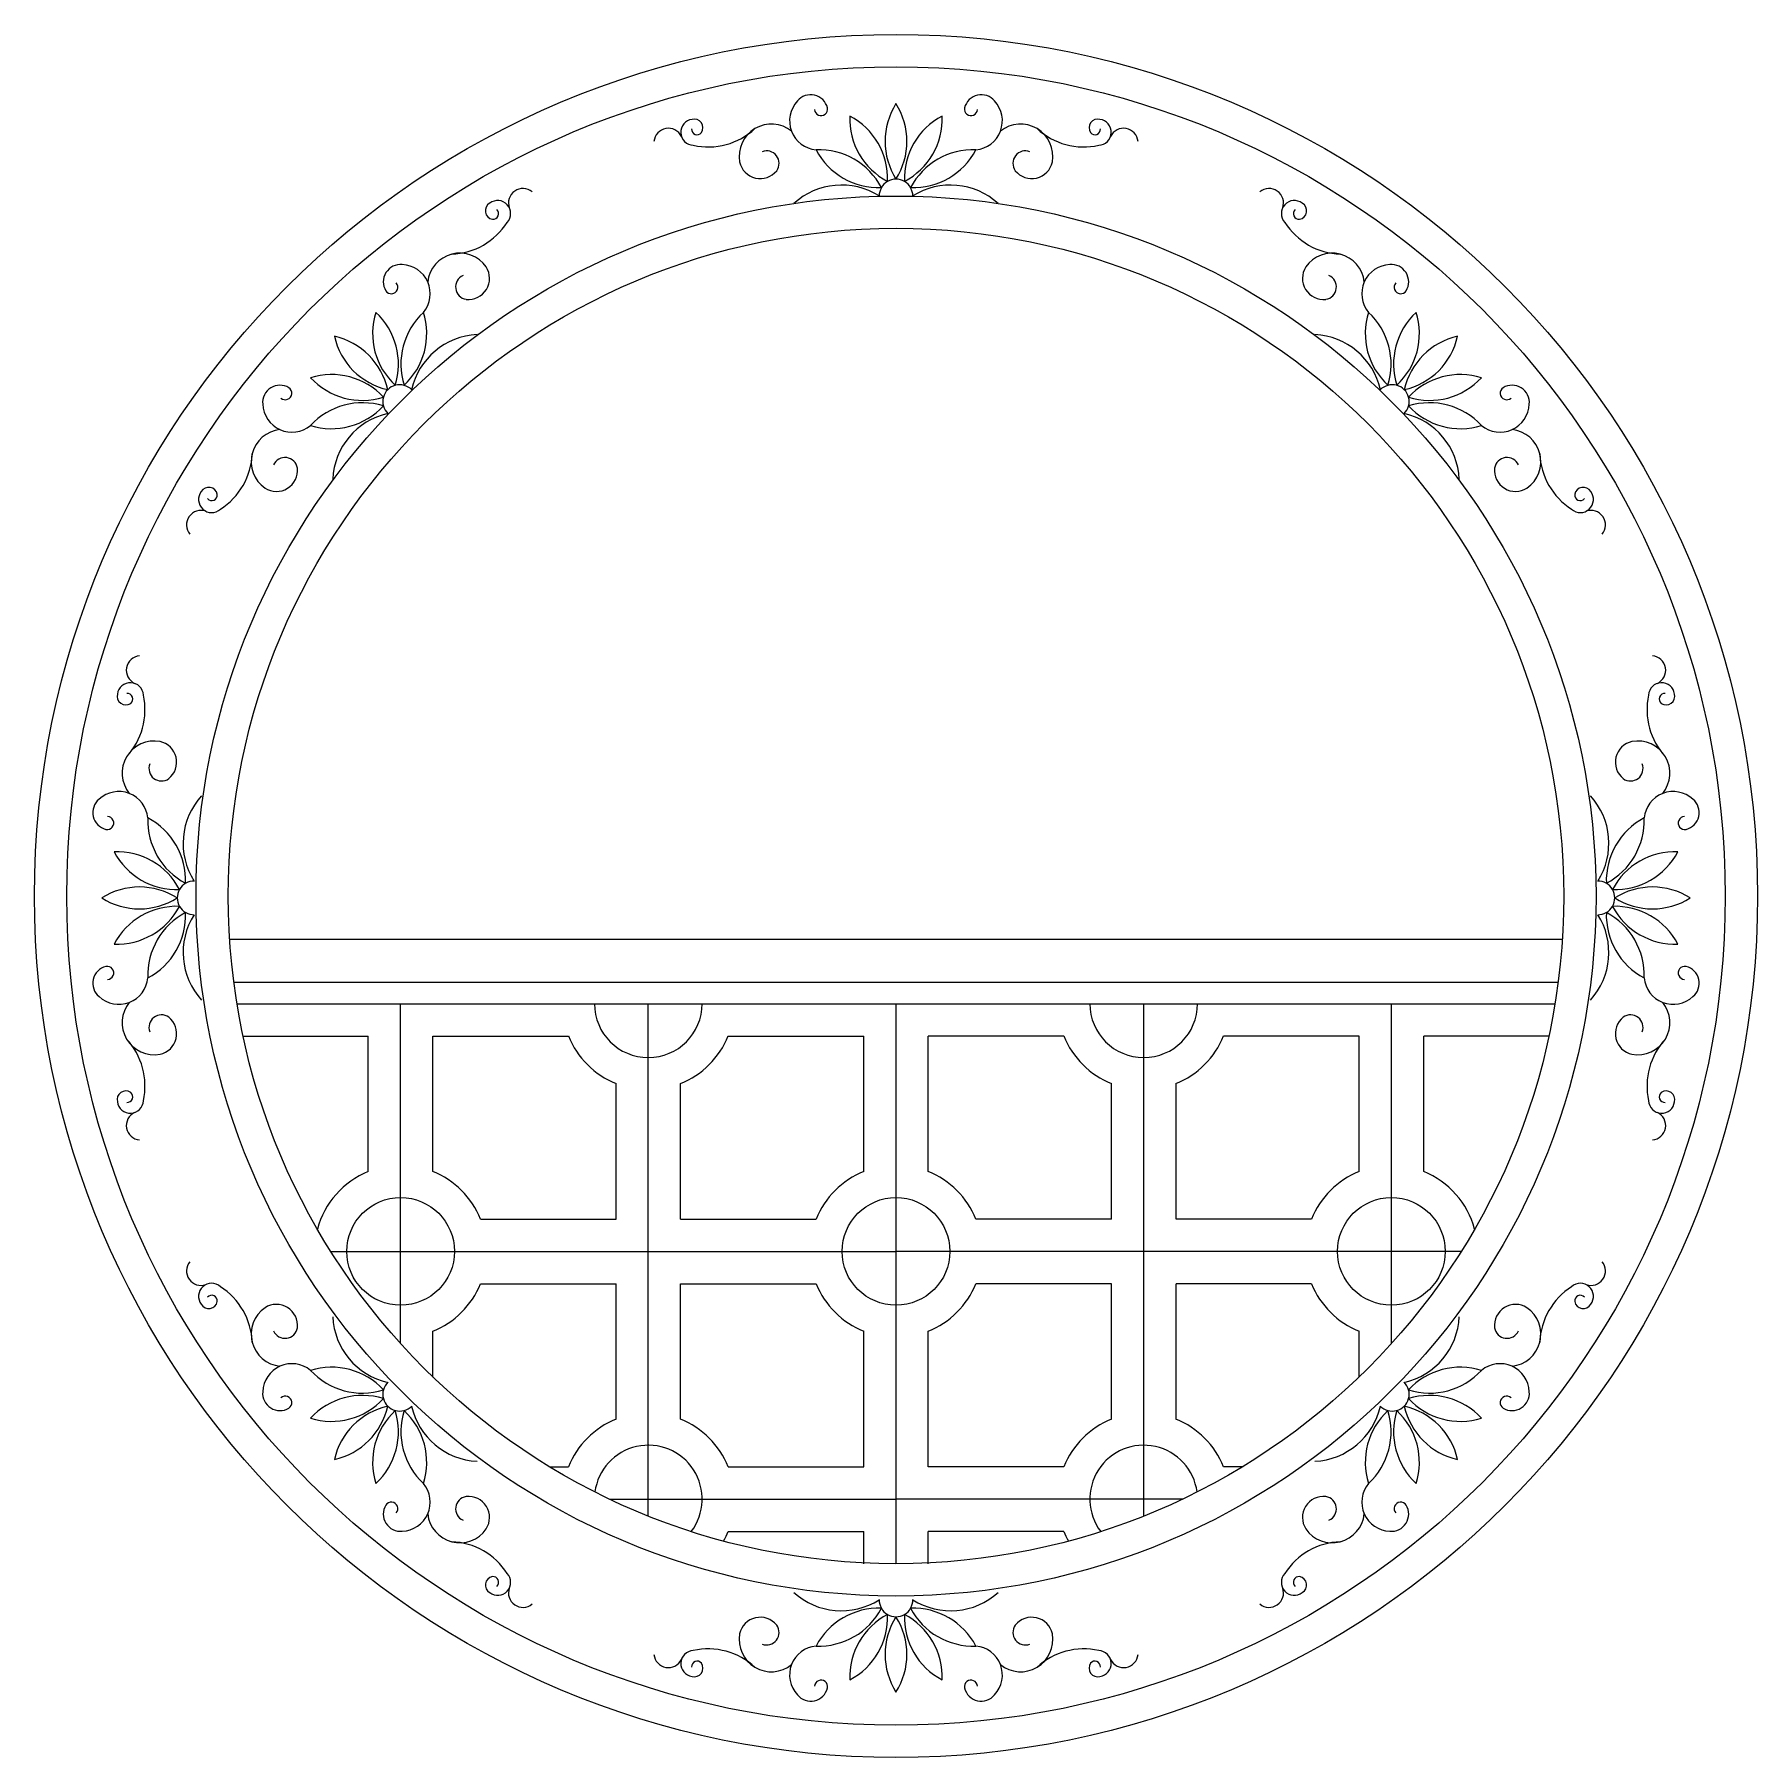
# Model space of a CAD drawing. Header units: metres. Extents: x 319 to 1919, y 4227 to 5827.
import ezdxf

# ---------------------------------------------------------------- set-up
doc = ezdxf.new("R2010")
doc.units = ezdxf.units.M
for name, color, linetype in [('3', 3, 'Continuous'), ('4', 4, 'Continuous'), ('7', 7, 'Continuous')]:
    doc.layers.add(name, color=color, linetype=linetype)

msp = doc.modelspace()

# ---------------------------------------------------------------- linework, layer by layer
at = {"layer": '3'}
for p, q in [((504.54, 4946.59), (1734.17, 4946.59)), ((659.36, 4610.9), (659.36, 4926.59)), ((889.36, 4450.83), (889.36, 4926.59)), ((1119.36, 4406.59), (1119.36, 4926.59)), ((1349.36, 4450.83), (1349.36, 4926.59)), ((1579.36, 4610.9), (1579.36, 4926.59)), ((594.48, 4696.59), (1119.36, 4696.59)), ((1644.24, 4696.59), (1119.36, 4696.59)), ((853.28, 4466.59), (1119.36, 4466.59)), ((1385.44, 4466.59), (1119.36, 4466.59))]:
    msp.add_line(p, q, dxfattribs=at)
for centre in [(659.36, 4696.59), (1119.36, 4696.59), (1579.36, 4696.59)]:
    msp.add_circle(centre, 50, dxfattribs=at)
for centre, radius, start, end in [((1174.81, 5727.29), 65.6, 147.71, 212.29), ((1063.9, 5727.29), 65.6, 327.71, 32.29), ((1142.04, 5748.22), 65.6, 177.71, 242.29), ((1045.98, 5692.77), 65.6, 357.71, 62.29), ((1192.73, 5692.77), 65.6, 117.71, 182.29), ((1096.68, 5748.22), 65.6, 297.71, 2.29), ((1103.18, 5749.97), 65.6, 207.71, 272.29), ((1047.73, 5653.91), 65.6, 27.71, 92.29), ((1190.99, 5653.91), 65.6, 87.71, 152.29), ((1135.53, 5749.97), 65.6, 267.71, 332.29), ((1068.66, 5621.14), 65.6, 57.71, 132.34), ((1119.36, 5676.59), 15.65, 359.31, 180.69), ((1170.05, 5621.14), 65.6, 47.66, 122.29), ((698.92, 5549.01), 65.6, 162.71, 227.29), ((591.78, 5520.3), 65.6, 342.71, 47.29), ((725.16, 5520.3), 65.6, 132.71, 197.29), ((618.03, 5549.01), 65.6, 312.71, 17.29), ((1620.69, 5549.01), 65.6, 162.71, 227.29), ((1513.56, 5520.3), 65.6, 342.71, 47.29), ((1646.93, 5520.3), 65.6, 132.71, 197.29), ((1539.8, 5549.01), 65.6, 312.71, 17.29), ((583.41, 5482.32), 65.6, 12.71, 77.29), ((661.84, 5560.75), 65.6, 192.71, 257.29), ((733.53, 5482.32), 65.6, 92.66, 167.29), ((1505.18, 5482.32), 65.6, 12.71, 87.34), ((1576.88, 5560.75), 65.6, 282.71, 347.29), ((1655.3, 5482.32), 65.6, 102.71, 167.29), ((595.15, 5445.24), 65.6, 42.71, 107.29), ((623.86, 5552.38), 65.6, 222.71, 287.29), ((1614.86, 5552.38), 65.6, 252.71, 317.29), ((1643.57, 5445.24), 65.6, 72.71, 137.29), ((658.47, 5485.69), 15.65, 44.31, 225.69), ((1580.24, 5485.69), 15.65, 314.31, 135.69), ((595.15, 5526.13), 65.6, 252.71, 317.29), ((623.86, 5419), 65.6, 72.71, 137.29), ((661.84, 5410.63), 65.6, 102.71, 177.34), ((1576.88, 5410.63), 65.6, 2.66, 77.29), ((1614.86, 5419), 65.6, 42.71, 107.29), ((1643.57, 5526.13), 65.6, 222.71, 287.29), ((523.02, 5075.5), 65.6, 137.66, 212.29), ((1715.69, 5075.5), 65.6, 327.71, 42.34), ((490.25, 5096.43), 65.6, 177.71, 242.29), ((394.19, 5040.98), 65.6, 357.71, 62.29), ((1844.52, 5040.98), 65.6, 117.71, 182.29), ((1748.47, 5096.43), 65.6, 297.71, 2.29), ((395.93, 5002.12), 65.6, 27.71, 92.29), ((451.39, 5098.18), 65.6, 207.71, 272.29), ((1842.78, 5002.12), 65.6, 87.71, 152.29), ((1787.32, 5098.18), 65.6, 267.71, 332.29), ((467.57, 5024.8), 15.65, 89.31, 270.69), ((1771.15, 5024.8), 15.65, 269.31, 90.69), ((416.87, 4969.35), 65.6, 57.71, 122.29), ((416.87, 5080.26), 65.6, 237.71, 302.29), ((1821.84, 4969.35), 65.6, 57.71, 122.29), ((1821.84, 5080.26), 65.6, 237.71, 302.29), ((451.39, 4951.43), 65.6, 87.71, 152.29), ((395.93, 5047.48), 65.6, 267.71, 332.29), ((490.25, 4953.17), 65.6, 117.71, 182.29), ((394.19, 5008.63), 65.6, 297.71, 2.29), ((523.02, 4974.11), 65.6, 147.71, 222.34), ((1715.69, 4974.11), 65.6, 317.66, 32.29), ((1844.52, 5008.63), 65.6, 177.71, 242.29), ((1748.47, 4953.17), 65.6, 357.71, 62.29), ((1787.32, 4951.43), 65.6, 27.71, 92.29), ((1842.78, 5047.48), 65.6, 207.71, 272.29), ((889.36, 4926.59), 50, 180, 0), ((1349.36, 4926.59), 50, 180, 0), ((661.84, 4638.98), 65.6, 182.66, 257.29), ((1576.88, 4638.98), 65.6, 282.71, 357.34), ((595.15, 4523.47), 65.6, 42.71, 107.29), ((623.86, 4630.6), 65.6, 222.71, 287.29), ((1614.86, 4630.6), 65.6, 252.71, 317.29), ((1643.57, 4523.47), 65.6, 72.71, 137.29), ((623.86, 4497.23), 65.6, 72.71, 137.29), ((658.47, 4563.92), 15.65, 134.31, 315.69), ((1580.24, 4563.92), 15.65, 224.31, 45.69), ((1614.86, 4497.23), 65.6, 42.71, 107.29), ((595.15, 4604.36), 65.6, 252.71, 317.29), ((583.41, 4567.28), 65.6, 282.71, 347.29), ((661.84, 4488.85), 65.6, 102.71, 167.29), ((698.92, 4500.59), 65.6, 132.71, 197.29), ((591.78, 4529.3), 65.6, 312.71, 17.29), ((725.16, 4529.3), 65.6, 162.71, 227.29), ((618.03, 4500.59), 65.6, 342.71, 47.29), ((733.53, 4567.28), 65.6, 192.71, 267.34), ((1505.18, 4567.28), 65.6, 272.66, 347.29), ((1620.69, 4500.59), 65.6, 132.71, 197.29), ((1513.56, 4529.3), 65.6, 312.71, 17.29), ((1646.93, 4529.3), 65.6, 162.71, 227.29), ((1539.8, 4500.59), 65.6, 342.71, 47.29), ((1655.3, 4567.28), 65.6, 192.71, 257.29), ((1576.88, 4488.85), 65.6, 12.71, 77.29), ((1643.57, 4604.36), 65.6, 222.71, 287.29), ((889.36, 4466.59), 50, 322.93, 172.41), ((1349.36, 4466.59), 50, 7.59, 217.07), ((1068.66, 4428.47), 65.6, 227.66, 302.29), ((1119.36, 4373.01), 15.65, 179.31, 0.69), ((1170.05, 4428.47), 65.6, 237.71, 312.34), ((1103.18, 4299.64), 65.6, 87.71, 152.29), ((1047.73, 4395.69), 65.6, 267.71, 332.29), ((1142.04, 4301.38), 65.6, 117.71, 182.29), ((1045.98, 4356.83), 65.6, 297.71, 2.29), ((1174.81, 4322.31), 65.6, 147.71, 212.29), ((1063.9, 4322.31), 65.6, 327.71, 32.29), ((1192.73, 4356.83), 65.6, 177.71, 242.29), ((1096.68, 4301.38), 65.6, 357.71, 62.29), ((1135.53, 4299.64), 65.6, 27.71, 92.29), ((1190.99, 4395.69), 65.6, 207.71, 272.29)]:
    msp.add_arc(centre, radius, start, end, dxfattribs=at)
at = {"layer": '4'}
msp.add_line((500.65, 4986.59), (1738.07, 4986.59), dxfattribs=at)
for radius in [800, 620]:
    msp.add_circle((1119.36, 5026.59), radius, dxfattribs=at)
at = {"layer": '7'}
for p, q in [((507.48, 4926.59), (1731.24, 4926.59)), ((513.14, 4896.59), (629.36, 4896.59)), ((629.36, 4770.75), (629.36, 4896.59)), ((689.36, 4770.75), (689.36, 4896.59)), ((689.36, 4896.59), (815.2, 4896.59)), ((963.52, 4896.59), (1089.36, 4896.59)), ((1089.36, 4770.75), (1089.36, 4896.59)), ((1275.2, 4896.59), (1149.36, 4896.59)), ((1149.36, 4770.75), (1149.36, 4896.59)), ((1549.36, 4896.59), (1423.52, 4896.59)), ((1549.36, 4770.75), (1549.36, 4896.59)), ((1725.58, 4896.59), (1609.36, 4896.59)), ((1609.36, 4770.75), (1609.36, 4896.59)), ((859.36, 4726.59), (859.36, 4852.43)), ((919.36, 4726.59), (919.36, 4852.43)), ((1319.36, 4726.59), (1319.36, 4852.43)), ((1379.36, 4726.59), (1379.36, 4852.43)), ((733.52, 4726.59), (859.36, 4726.59)), ((919.36, 4726.59), (1045.2, 4726.59)), ((1319.36, 4726.59), (1193.52, 4726.59)), ((1505.2, 4726.59), (1379.36, 4726.59)), ((733.52, 4666.59), (859.36, 4666.59)), ((859.36, 4540.75), (859.36, 4666.59)), ((919.36, 4540.75), (919.36, 4666.59)), ((919.36, 4666.59), (1045.2, 4666.59)), ((1319.36, 4666.59), (1193.52, 4666.59)), ((1319.36, 4540.75), (1319.36, 4666.59)), ((1379.36, 4540.75), (1379.36, 4666.59)), ((1505.2, 4666.59), (1379.36, 4666.59)), ((689.36, 4579.94), (689.36, 4622.43)), ((1089.36, 4496.59), (1089.36, 4622.43)), ((1149.36, 4496.59), (1149.36, 4622.43)), ((1549.36, 4579.94), (1549.36, 4622.43)), ((797.64, 4496.59), (815.2, 4496.59)), ((963.52, 4496.59), (1089.36, 4496.59)), ((1275.2, 4496.59), (1149.36, 4496.59)), ((1441.07, 4496.59), (1423.52, 4496.59)), ((963.52, 4436.59), (1089.36, 4436.59)), ((1089.36, 4406.59), (1089.36, 4436.59)), ((1149.36, 4406.59), (1149.36, 4436.59)), ((1275.2, 4436.59), (1149.36, 4436.59))]:
    msp.add_line(p, q, dxfattribs=at)
for radius in [770, 650]:
    msp.add_circle((1119.36, 5026.59), radius, dxfattribs=at)
for centre, radius, start, end in [((1047.65, 5746.44), 27.09, 137.29, 264.59), ((1040.12, 5754.6), 16.05, 13.83, 140.46), ((1198.6, 5754.6), 16.05, 39.54, 166.17), ((1191.06, 5746.44), 27.09, 275.41, 42.71), ((931.59, 5735.75), 12.1, 97.5, 267.38), ((932.09, 5739.98), 8.04, 325.7, 105), ((1049.76, 5757.21), 6.06, 183.47, 11.7), ((1188.95, 5757.21), 6.06, 168.3, 356.53), ((1306.63, 5739.98), 8.04, 75, 214.3), ((1307.13, 5735.75), 12.1, 272.62, 82.5), ((908, 5726.06), 13.44, 25.44, 174.95), ((934.66, 5738.65), 5.18, 175.76, 321.8), ((944.85, 5786.12), 63.97, 257.53, 312.83), ((1003.58, 5713.47), 29.91, 51.12, 190.18), ((1235.14, 5713.47), 29.91, 349.82, 128.88), ((1293.87, 5786.12), 63.97, 227.17, 282.47), ((1304.05, 5738.65), 5.18, 218.2, 4.24), ((1330.72, 5726.06), 13.44, 5.05, 154.56), ((999.13, 5706.88), 11.63, 324.25, 110.82), ((1239.58, 5706.88), 11.63, 69.18, 215.75), ((993.29, 5712.37), 19.61, 192.31, 321.21), ((1245.42, 5712.37), 19.61, 218.79, 347.69), ((772.95, 5670.12), 13.44, 50.05, 199.56), ((1465.77, 5670.12), 13.44, 340.44, 129.95), ((746.07, 5662.92), 8.04, 120, 259.3), ((749.42, 5660.29), 12.1, 317.62, 127.5), ((745.19, 5660.17), 5.18, 263.2, 49.24), ((1489.3, 5660.29), 12.1, 52.5, 222.38), ((1493.52, 5660.17), 5.18, 130.76, 276.8), ((1492.64, 5662.92), 8.04, 280.7, 60), ((704.43, 5686.53), 63.97, 272.17, 327.47), ((1534.29, 5686.53), 63.97, 212.53, 267.83), ((714.26, 5593.63), 29.91, 34.82, 173.88), ((1524.45, 5593.63), 29.91, 6.12, 145.18), ((659.34, 5596.88), 16.05, 84.54, 211.17), ((659.79, 5585.78), 27.09, 320.41, 87.71), ((722.06, 5592.12), 11.63, 114.18, 260.75), ((722.32, 5600.12), 19.61, 263.79, 32.69), ((1516.4, 5600.12), 19.61, 147.31, 276.21), ((1516.65, 5592.12), 11.63, 279.25, 65.82), ((1578.93, 5585.78), 27.09, 92.29, 219.59), ((1579.37, 5596.88), 16.05, 328.83, 95.46), ((650.68, 5591.9), 6.06, 213.3, 41.53), ((1588.04, 5591.9), 6.06, 138.47, 326.7), ((547.28, 5484.82), 16.05, 58.83, 185.46), ((552.26, 5493.48), 6.06, 228.47, 56.7), ((1686.46, 5493.48), 6.06, 123.3, 311.53), ((1691.44, 5484.82), 16.05, 354.54, 121.17), ((558.38, 5484.37), 27.09, 182.29, 309.59), ((1680.34, 5484.37), 27.09, 230.41, 357.71), ((550.52, 5429.89), 29.91, 96.12, 235.18), ((1688.19, 5429.89), 29.91, 304.82, 83.88), ((457.63, 5439.73), 63.97, 302.53, 357.83), ((552.04, 5422.09), 11.63, 9.25, 155.82), ((1686.67, 5422.09), 11.63, 24.18, 170.75), ((1781.09, 5439.73), 63.97, 182.17, 237.47), ((544.03, 5421.84), 19.61, 237.31, 6.21), ((1694.68, 5421.84), 19.61, 173.79, 302.69), ((483.87, 5394.74), 12.1, 142.5, 312.38), ((481.24, 5398.09), 8.04, 10.7, 150), ((483.99, 5398.97), 5.18, 220.76, 6.8), ((1754.84, 5394.74), 12.1, 227.62, 37.5), ((1754.72, 5398.97), 5.18, 173.2, 319.24), ((1757.48, 5398.09), 8.04, 30, 169.3), ((474.04, 5371.21), 13.44, 70.44, 219.95), ((1764.68, 5371.21), 13.44, 320.05, 109.56), ((418.1, 5236.16), 13.44, 95.05, 244.56), ((1820.62, 5236.16), 13.44, 295.44, 84.95), ((408.41, 5212.57), 12.1, 2.62, 172.5), ((1830.3, 5212.57), 12.1, 7.5, 177.38), ((404.18, 5212.07), 8.04, 165, 304.3), ((358.04, 5199.31), 63.97, 317.17, 12.47), ((405.51, 5209.5), 5.18, 308.2, 94.24), ((1880.67, 5199.31), 63.97, 167.53, 222.83), ((1833.2, 5209.5), 5.18, 85.76, 231.8), ((1834.53, 5212.07), 8.04, 235.7, 15), ((430.69, 5140.58), 29.91, 79.82, 218.88), ((431.79, 5150.87), 19.61, 308.79, 77.69), ((1806.92, 5150.87), 19.61, 102.31, 231.21), ((1808.03, 5140.58), 29.91, 321.12, 100.18), ((437.28, 5145.03), 11.63, 159.18, 305.75), ((1801.44, 5145.03), 11.63, 234.25, 20.82), ((397.72, 5096.51), 27.09, 5.41, 132.71), ((1841, 5096.51), 27.09, 47.29, 174.59), ((389.56, 5104.04), 16.05, 129.54, 256.17), ((1849.16, 5104.04), 16.05, 283.83, 50.46), ((386.95, 5094.4), 6.06, 258.3, 86.53), ((1851.76, 5094.4), 6.06, 93.47, 281.7), ((389.56, 4945.56), 16.05, 103.83, 230.46), ((386.95, 4955.21), 6.06, 273.47, 101.7), ((1851.76, 4955.21), 6.06, 78.3, 266.53), ((1849.16, 4945.56), 16.05, 309.54, 76.17), ((397.72, 4953.1), 27.09, 227.29, 354.59), ((1841, 4953.1), 27.09, 185.41, 312.71), ((430.69, 4909.02), 29.91, 141.12, 280.18), ((437.28, 4904.58), 11.63, 54.25, 200.82), ((431.79, 4898.74), 19.61, 282.31, 51.21), ((1806.92, 4898.74), 19.61, 128.79, 257.69), ((1801.44, 4904.58), 11.63, 339.18, 125.75), ((1808.03, 4909.02), 29.91, 259.82, 38.88), ((889.36, 4926.59), 80, 202.02, 247.98), ((889.36, 4926.59), 80, 292.02, 337.98), ((1349.36, 4926.59), 80, 202.02, 247.98), ((1349.36, 4926.59), 80, 292.02, 337.98), ((358.04, 4850.29), 63.97, 347.53, 42.83), ((1880.67, 4850.29), 63.97, 137.17, 192.47), ((404.18, 4837.53), 8.04, 55.7, 195), ((408.41, 4837.03), 12.1, 187.5, 357.38), ((405.51, 4840.11), 5.18, 265.76, 51.8), ((1830.3, 4837.03), 12.1, 182.62, 352.5), ((1833.2, 4840.11), 5.18, 128.2, 274.24), ((1834.53, 4837.53), 8.04, 345, 124.3), ((418.1, 4813.44), 13.44, 115.44, 264.95), ((1820.62, 4813.44), 13.44, 275.05, 64.56), ((659.36, 4696.59), 80, 112.02, 165.06), ((659.36, 4696.59), 80, 22.02, 67.98), ((1119.36, 4696.59), 80, 112.02, 157.98), ((1119.36, 4696.59), 80, 22.02, 67.98), ((1579.36, 4696.59), 80, 112.02, 157.98), ((1579.36, 4696.59), 80, 14.94, 67.98), ((474.04, 4678.39), 13.44, 140.05, 289.56), ((1764.68, 4678.39), 13.44, 250.44, 39.95), ((483.87, 4654.86), 12.1, 47.62, 217.5), ((457.63, 4609.87), 63.97, 2.17, 57.47), ((659.36, 4696.59), 80, 292.02, 337.98), ((1119.36, 4696.59), 80, 202.02, 247.98), ((1119.36, 4696.59), 80, 292.02, 337.98), ((1579.36, 4696.59), 80, 202.02, 247.98), ((1781.09, 4609.87), 63.97, 122.53, 177.83), ((1754.84, 4654.86), 12.1, 322.5, 132.38), ((481.24, 4651.52), 8.04, 210, 349.3), ((483.99, 4650.64), 5.18, 353.2, 139.24), ((550.52, 4619.71), 29.91, 124.82, 263.88), ((544.03, 4627.76), 19.61, 353.79, 122.69), ((1694.68, 4627.76), 19.61, 57.31, 186.21), ((1688.19, 4619.71), 29.91, 276.12, 55.18), ((1754.72, 4650.64), 5.18, 40.76, 186.8), ((1757.48, 4651.52), 8.04, 190.7, 330), ((552.04, 4627.51), 11.63, 204.18, 350.75), ((1686.67, 4627.51), 11.63, 189.25, 335.82), ((558.38, 4565.23), 27.09, 50.41, 177.71), ((1680.34, 4565.23), 27.09, 2.29, 129.59), ((547.28, 4564.79), 16.05, 174.54, 301.17), ((552.26, 4556.12), 6.06, 303.3, 131.53), ((1686.46, 4556.12), 6.06, 48.47, 236.7), ((1691.44, 4564.79), 16.05, 238.83, 5.46), ((889.36, 4466.59), 80, 112.02, 157.98), ((889.36, 4466.59), 80, 22.02, 67.98), ((1349.36, 4466.59), 80, 112.02, 157.98), ((1349.36, 4466.59), 80, 22.02, 67.98), ((659.79, 4463.82), 27.09, 272.29, 39.59), ((1578.93, 4463.82), 27.09, 140.41, 267.71), ((722.06, 4457.49), 11.63, 99.25, 245.82), ((722.32, 4449.48), 19.61, 327.31, 96.21), ((1516.4, 4449.48), 19.61, 83.79, 212.69), ((1516.65, 4457.49), 11.63, 294.18, 80.75), ((659.34, 4452.72), 16.05, 148.83, 275.46), ((650.68, 4457.7), 6.06, 318.47, 146.7), ((714.26, 4455.97), 29.91, 186.12, 325.18), ((1524.45, 4455.97), 29.91, 214.82, 353.88), ((1579.37, 4452.72), 16.05, 264.54, 31.17), ((1588.04, 4457.7), 6.06, 33.3, 221.53), ((889.36, 4466.59), 80, 330.85, 337.98), ((1349.36, 4466.59), 80, 202.02, 209.15), ((704.43, 4363.07), 63.97, 32.53, 87.83), ((1534.29, 4363.07), 63.97, 92.17, 147.47), ((746.07, 4386.68), 8.04, 100.7, 240), ((749.42, 4389.32), 12.1, 232.5, 42.38), ((745.19, 4389.44), 5.18, 310.76, 96.8), ((1489.3, 4389.32), 12.1, 137.62, 307.5), ((1493.52, 4389.44), 5.18, 83.2, 229.24), ((1492.64, 4386.68), 8.04, 300, 79.3), ((772.95, 4379.48), 13.44, 160.44, 309.95), ((1465.77, 4379.48), 13.44, 230.05, 19.56), ((993.29, 4337.24), 19.61, 38.79, 167.69), ((1245.42, 4337.24), 19.61, 12.31, 141.21), ((1003.58, 4336.13), 29.91, 169.82, 308.88), ((999.13, 4342.72), 11.63, 249.18, 35.75), ((1235.14, 4336.13), 29.91, 231.12, 10.18), ((1239.58, 4342.72), 11.63, 144.25, 290.82), ((908, 4323.54), 13.44, 185.05, 334.56), ((931.59, 4313.86), 12.1, 92.62, 262.5), ((944.85, 4263.49), 63.97, 47.17, 102.47), ((1047.65, 4303.16), 27.09, 95.41, 222.71), ((1191.06, 4303.16), 27.09, 317.29, 84.59), ((1293.87, 4263.49), 63.97, 77.53, 132.83), ((1307.13, 4313.86), 12.1, 277.5, 87.38), ((1330.72, 4323.54), 13.44, 205.44, 354.95), ((934.66, 4310.96), 5.18, 38.2, 184.24), ((932.09, 4309.63), 8.04, 255, 34.3), ((1306.63, 4309.63), 8.04, 145.7, 285), ((1304.05, 4310.96), 5.18, 355.76, 141.8), ((1040.12, 4295), 16.05, 219.54, 346.17), ((1049.76, 4292.4), 6.06, 348.3, 176.53), ((1188.95, 4292.4), 6.06, 3.47, 191.7), ((1198.6, 4295), 16.05, 193.83, 320.46)]:
    msp.add_arc(centre, radius, start, end, dxfattribs=at)

doc.saveas('drawing.dxf')
